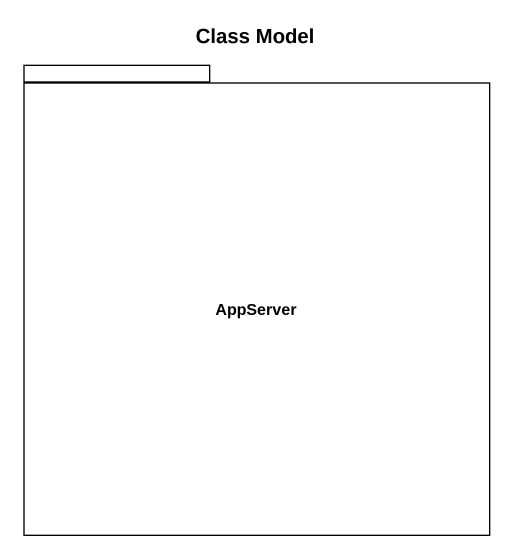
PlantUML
@startuml
title Class Model
package AppServer {
}
@enduml
